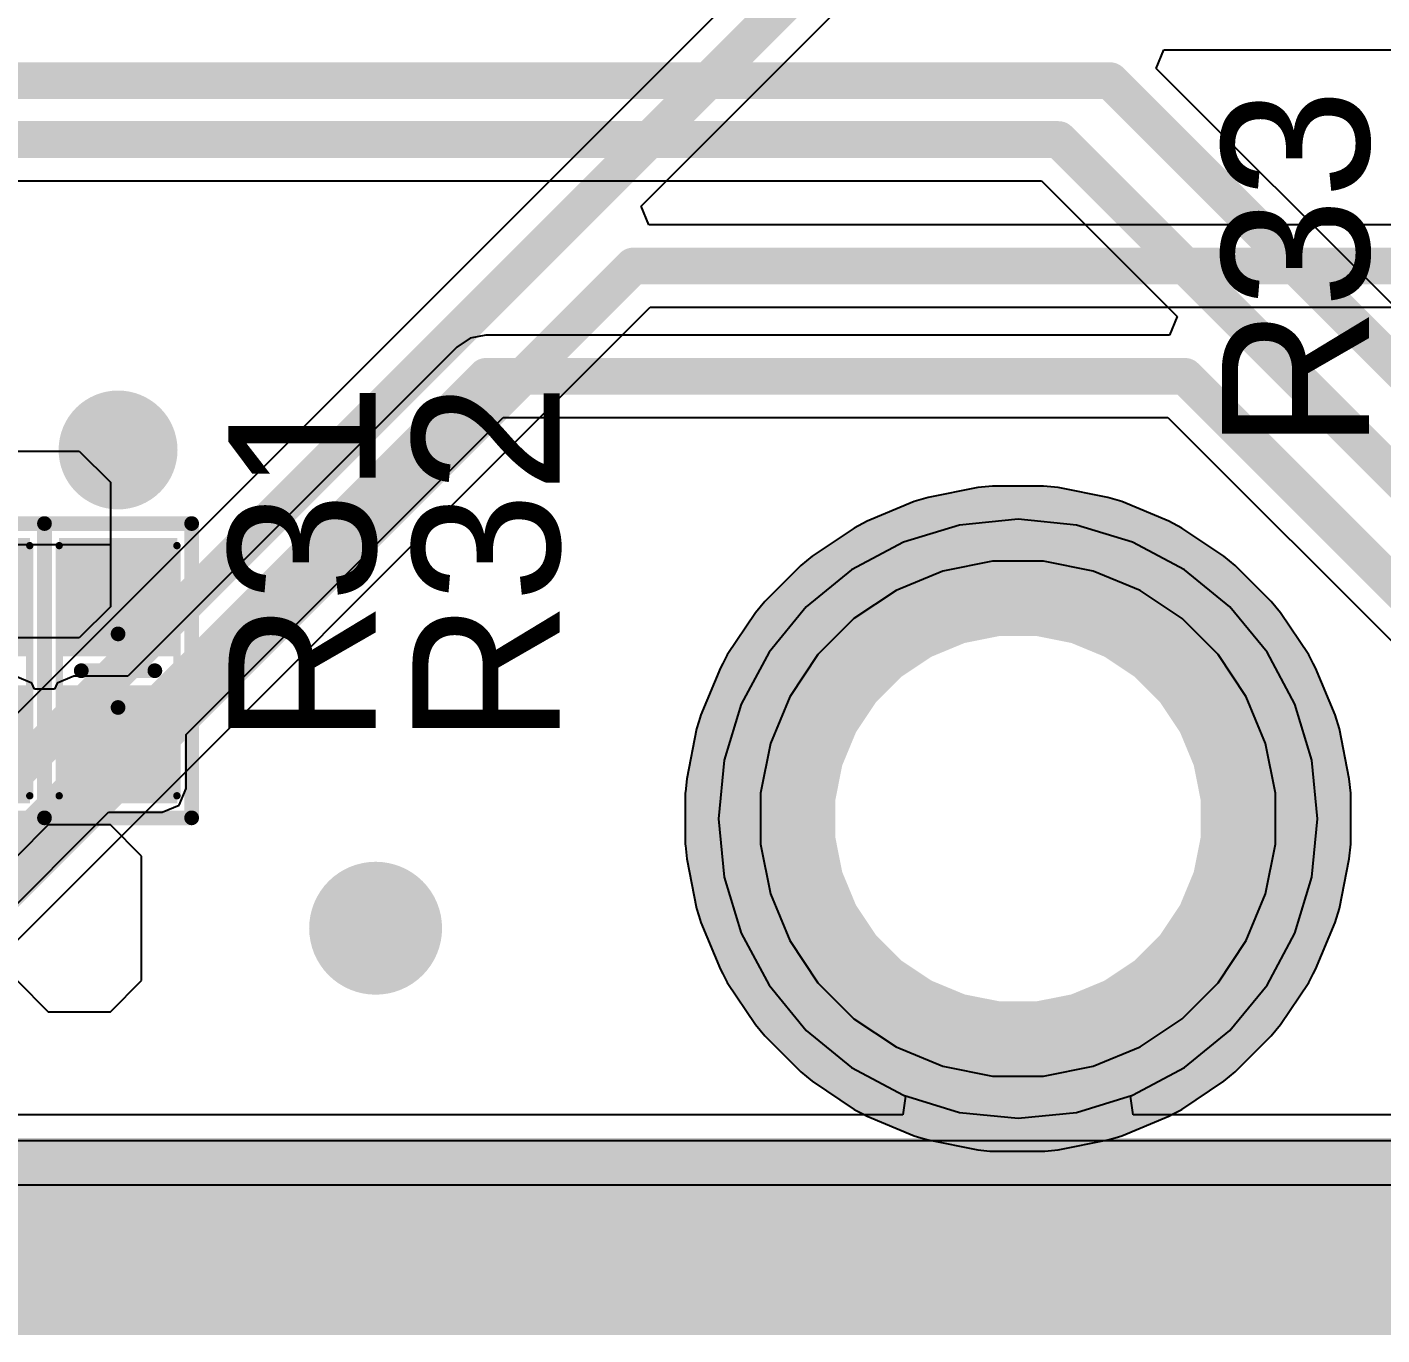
# Model space of a CAD drawing. Header units: millimetres. Extents: x 118 to 288, y 159 to 220.
# Drawn here: x 217.38 to 226.59, y 177.26 to 186.15 of the extents above; entities that cross this region are included whole.
import ezdxf

# ---------------------------------------------------------------- set-up
doc = ezdxf.new("R2010")
doc.units = ezdxf.units.MM
for name, color, linetype in [('BottomLayer', 5, 'Continuous'), ('BottomOverlay', 54, 'Continuous'), ('InternalPlane1', 76, 'Continuous'), ('InternalPlane2', 16, 'Continuous'), ('KeepOutLayer', 6, 'Continuous'), ('Mechanical1', 6, 'Continuous'), ('Mechanical13', 56, 'Continuous'), ('Mechanical15', 56, 'Continuous'), ('MultiLayer', 9, 'Continuous'), ('TopLayer', 1, 'Continuous'), ('TopOverlay', 2, 'Continuous'), ('TopPaste', 8, 'Continuous'), ('TopSolder', 216, 'Continuous'), ('ViaHoleLayer', 16, 'Continuous')]:
    doc.layers.add(name, color=color, linetype=linetype)

# ---------------------------------------------------------------- blocks, each defined once
blk = doc.blocks.new('______2_10_B_15')
at = {"layer": 'BottomOverlay'}
for p, q in [((14.1986, 1.778), (14.6218, 1.778)), ((14.6218, 1.778), (14.8334, 1.5664)), ((14.8334, 1.5664), (14.8334, 0.72)), ((14.1986, 1.1432), (14.8334, 1.1432)), ((14.8334, 0.72), (14.6218, 0.5084)), ((14.6218, 0.5084), (14.1986, 0.5084)), ((14.4102, -0.762), (14.1986, -0.9736)), ((14.8334, -0.762), (14.4102, -0.762)), ((15.045, -0.9736), (14.8334, -0.762)), ((15.045, -1.82), (15.045, -0.9736)), ((14.1986, -1.82), (14.4102, -2.0316)), ((14.8334, -2.0316), (15.045, -1.82)), ((14.4102, -2.0316), (14.8334, -2.0316))]:
    blk.add_line(p, q, dxfattribs=at)
blk = doc.blocks.new('0402__125')
at = {"layer": 'Mechanical15'}
for points, const_width in [([(0.4, 0.85), (-0.4, 0.85)], 0.05), ([(-0.4, 0.85), (-0.4, -0.85)], 0.05), ([(0.4, 0.85), (0.4, -0.85)], 0.05), ([(0, 0.25), (0, -0.25)], 0.1), ([(0.25, 0), (-0.25, 0)], 0.1), ([(0.4, -0.85), (-0.4, -0.85)], 0.05)]:
    blk.add_lwpolyline(points, dxfattribs=dict(at, const_width=const_width))
for points, const_width in [([(-0.4125, 0.85, 1), (-0.3875, 0.85, 1)], 0.025), ([(-0.4125, 0.85, 1), (-0.3875, 0.85, 1)], 0.025), ([(0.3875, 0.85, 1), (0.4125, 0.85, 1)], 0.025), ([(0.3875, 0.85, 1), (0.4125, 0.85, 1)], 0.025), ([(-0.025, 0.25, 1), (0.025, 0.25, 1)], 0.05), ([(-0.275, 0, 1), (-0.225, 0, 1)], 0.05), ([(0.225, 0, 1), (0.275, 0, 1)], 0.05), ([(-0.025, -0.25, 1), (0.025, -0.25, 1)], 0.05), ([(-0.4125, -0.85, 1), (-0.3875, -0.85, 1)], 0.025), ([(-0.4125, -0.85, 1), (-0.3875, -0.85, 1)], 0.025), ([(0.3875, -0.85, 1), (0.4125, -0.85, 1)], 0.025), ([(0.3875, -0.85, 1), (0.4125, -0.85, 1)], 0.025)]:
    blk.add_lwpolyline(points, format="xyb", close=True, dxfattribs=dict(at, const_width=const_width))
at = {"layer": 'TopLayer'}
for points in [[(0.3, 0.8), (-0.3, 0.8), (0.3, 0.2), (-0.3, 0.2)], [(0.3, -0.2), (-0.3, -0.2), (0.3, -0.8), (-0.3, -0.8)]]:
    blk.add_solid(points, dxfattribs=at)
at = {"layer": 'TopOverlay', "const_width": 0.1}
for points in [[(-0.5, 1), (-0.5, -1)], [(0.5, 1), (-0.5, 1)], [(0.5, 1), (0.5, -1)], [(0.5, -1), (-0.5, -1)]]:
    blk.add_lwpolyline(points, dxfattribs=at)
at = {"layer": 'TopOverlay', "const_width": 0.05}
for points in [[(-0.525, 1, 1), (-0.475, 1, 1)], [(-0.525, 1, 1), (-0.475, 1, 1)], [(0.475, 1, 1), (0.525, 1, 1)], [(0.475, 1, 1), (0.525, 1, 1)], [(-0.525, -1, 1), (-0.475, -1, 1)], [(-0.525, -1, 1), (-0.475, -1, 1)], [(0.475, -1, 1), (0.525, -1, 1)], [(0.475, -1, 1), (0.525, -1, 1)]]:
    blk.add_lwpolyline(points, format="xyb", close=True, dxfattribs=at)
at = {"layer": 'TopPaste'}
for points in [[(0.3, 0.8), (-0.3, 0.8), (0.3, 0.2), (-0.3, 0.2)], [(0.3, -0.2), (-0.3, -0.2), (0.3, -0.8), (-0.3, -0.8)]]:
    blk.add_solid(points, dxfattribs=at)
at = {"layer": 'TopSolder'}
for points in [[(0.4016, 0.9016), (-0.4016, 0.9016), (0.4016, 0.0984), (-0.4016, 0.0984)], [(0.4016, -0.0984), (-0.4016, -0.0984), (0.4016, -0.9016), (-0.4016, -0.9016)]]:
    blk.add_solid(points, dxfattribs=at)
blk = doc.blocks.new('0402__126')
at = {"layer": 'Mechanical15'}
for points, const_width in [([(0.4, 0.85), (-0.4, 0.85)], 0.05), ([(-0.4, 0.85), (-0.4, -0.85)], 0.05), ([(0.4, 0.85), (0.4, -0.85)], 0.05), ([(0, 0.25), (0, -0.25)], 0.1), ([(0.25, 0), (-0.25, 0)], 0.1), ([(0.4, -0.85), (-0.4, -0.85)], 0.05)]:
    blk.add_lwpolyline(points, dxfattribs=dict(at, const_width=const_width))
for points, const_width in [([(-0.4125, 0.85, 1), (-0.3875, 0.85, 1)], 0.025), ([(-0.4125, 0.85, 1), (-0.3875, 0.85, 1)], 0.025), ([(0.3875, 0.85, 1), (0.4125, 0.85, 1)], 0.025), ([(0.3875, 0.85, 1), (0.4125, 0.85, 1)], 0.025), ([(-0.025, 0.25, 1), (0.025, 0.25, 1)], 0.05), ([(-0.275, 0, 1), (-0.225, 0, 1)], 0.05), ([(0.225, 0, 1), (0.275, 0, 1)], 0.05), ([(-0.025, -0.25, 1), (0.025, -0.25, 1)], 0.05), ([(-0.4125, -0.85, 1), (-0.3875, -0.85, 1)], 0.025), ([(-0.4125, -0.85, 1), (-0.3875, -0.85, 1)], 0.025), ([(0.3875, -0.85, 1), (0.4125, -0.85, 1)], 0.025), ([(0.3875, -0.85, 1), (0.4125, -0.85, 1)], 0.025)]:
    blk.add_lwpolyline(points, format="xyb", close=True, dxfattribs=dict(at, const_width=const_width))
at = {"layer": 'TopLayer'}
for points in [[(0.3, 0.8), (-0.3, 0.8), (0.3, 0.2), (-0.3, 0.2)], [(0.3, -0.2), (-0.3, -0.2), (0.3, -0.8), (-0.3, -0.8)]]:
    blk.add_solid(points, dxfattribs=at)
at = {"layer": 'TopOverlay', "const_width": 0.1}
for points in [[(-0.5, 1), (-0.5, -1)], [(0.5, 1), (-0.5, 1)], [(0.5, 1), (0.5, -1)], [(0.5, -1), (-0.5, -1)]]:
    blk.add_lwpolyline(points, dxfattribs=at)
at = {"layer": 'TopOverlay', "const_width": 0.05}
for points in [[(-0.525, 1, 1), (-0.475, 1, 1)], [(-0.525, 1, 1), (-0.475, 1, 1)], [(0.475, 1, 1), (0.525, 1, 1)], [(0.475, 1, 1), (0.525, 1, 1)], [(-0.525, -1, 1), (-0.475, -1, 1)], [(-0.525, -1, 1), (-0.475, -1, 1)], [(0.475, -1, 1), (0.525, -1, 1)], [(0.475, -1, 1), (0.525, -1, 1)]]:
    blk.add_lwpolyline(points, format="xyb", close=True, dxfattribs=at)
at = {"layer": 'TopPaste'}
for points in [[(0.3, 0.8), (-0.3, 0.8), (0.3, 0.2), (-0.3, 0.2)], [(0.3, -0.2), (-0.3, -0.2), (0.3, -0.8), (-0.3, -0.8)]]:
    blk.add_solid(points, dxfattribs=at)
at = {"layer": 'TopSolder'}
for points in [[(0.4016, 0.9016), (-0.4016, 0.9016), (0.4016, 0.0984), (-0.4016, 0.0984)], [(0.4016, -0.0984), (-0.4016, -0.0984), (0.4016, -0.9016), (-0.4016, -0.9016)]]:
    blk.add_solid(points, dxfattribs=at)

msp = doc.modelspace()

# ---------------------------------------------------------------- linework, layer by layer
at = {"layer": 'BottomLayer'}
for p, q in [((223.0517, 187.2233), (215.3594, 179.5309)), ((221.5539, 184.9324), (223.3661, 186.7446)), ((221.6065, 184.8054), (221.5539, 184.9324)), ((228.1461, 184.8054), (221.6065, 184.8054)), ((216.0794, 178.7079), (221.6161, 184.2446)), ((221.6161, 184.2446), (228.1461, 184.2446)), ((223.7179, 182.7651), (223.3362, 182.6493)), ((224.1148, 182.8042), (223.7179, 182.7651)), ((224.5118, 182.7651), (224.1148, 182.8042)), ((224.8935, 182.6493), (224.5118, 182.7651)), ((223.3362, 182.6493), (222.9844, 182.4613)), ((225.2453, 182.4613), (224.8935, 182.6493)), ((222.9844, 182.4613), (222.676, 182.2082)), ((225.5537, 182.2082), (225.2453, 182.4613)), ((222.676, 182.2082), (222.423, 181.8999)), ((225.8067, 181.8999), (225.5537, 182.2082)), ((222.423, 181.8999), (222.2349, 181.5481)), ((225.9948, 181.5481), (225.8067, 181.8999)), ((222.2349, 181.5481), (222.1191, 181.1664)), ((226.1105, 181.1664), (225.9948, 181.5481)), ((222.1191, 181.1664), (222.0801, 180.7694)), ((226.1496, 180.7694), (226.1105, 181.1664)), ((222.0801, 180.7694), (222.1191, 180.3724)), ((226.1105, 180.3724), (226.1496, 180.7694)), ((222.1191, 180.3724), (222.2349, 179.9907)), ((225.9948, 179.9907), (226.1105, 180.3724)), ((222.2349, 179.9907), (222.423, 179.6389)), ((225.8067, 179.6389), (225.9948, 179.9907)), ((222.423, 179.6389), (222.676, 179.3306)), ((225.5537, 179.3306), (225.8067, 179.6389)), ((222.676, 179.3306), (222.9844, 179.0775)), ((225.2453, 179.0775), (225.5537, 179.3306)), ((222.9844, 179.0775), (223.3362, 178.8895)), ((224.8935, 178.8895), (225.2453, 179.0775)), ((223.3362, 178.8895), (223.7179, 178.7737)), ((224.5118, 178.7737), (224.8935, 178.8895)), ((223.7179, 178.7737), (224.1148, 178.7346)), ((224.1148, 178.7346), (224.5118, 178.7737)), ((252.9121, 178.5809), (216.132, 178.5809))]:
    msp.add_line(p, q, dxfattribs=at)
for points, const_width in [([(215.4194, 179.1944), (223.25, 187.025)], 0.25), ([(215.7694, 178.7944), (221.5, 184.525)], 0.25), ([(221.5, 184.525), (228.5, 184.525)], 0.25), ([(196.1694, 178.275), (253.0388, 178.275)], 0.3)]:
    msp.add_lwpolyline(points, dxfattribs=dict(at, const_width=const_width))
for points, const_width in [([(221.4375, 184.525, 1), (221.5625, 184.525, 1)], 0.125), ([(221.4375, 184.525, 1), (221.5625, 184.525, 1)], 0.125), ([(217.825, 183.275, 1), (218.175, 183.275, 1)], 0.35), ([(219.575, 180.025, 1), (219.925, 180.025, 1)], 0.35)]:
    msp.add_lwpolyline(points, format="xyb", close=True, dxfattribs=dict(at, const_width=const_width))
at = {"layer": 'InternalPlane1'}
for p, q in [((223.8429, 183.02), (223.5048, 182.9528)), ((223.9425, 183.0298), (223.8429, 183.02)), ((224.2872, 183.0298), (223.9425, 183.0298)), ((224.3868, 183.02), (224.2872, 183.0298)), ((224.7249, 182.9528), (224.3868, 183.02)), ((223.409, 182.9237), (223.0906, 182.7918)), ((223.5048, 182.9528), (223.409, 182.9237)), ((224.8206, 182.9237), (224.7249, 182.9528)), ((225.1391, 182.7918), (224.8206, 182.9237)), ((223.0023, 182.7447), (222.7157, 182.5531)), ((223.0598, 182.7754), (223.0023, 182.7447)), ((223.0906, 182.7918), (223.0598, 182.7754)), ((225.1699, 182.7754), (225.1391, 182.7918)), ((225.2274, 182.7447), (225.1699, 182.7754)), ((225.514, 182.5531), (225.2274, 182.7447)), ((222.7157, 182.5531), (222.677, 182.5214)), ((225.5527, 182.5214), (225.514, 182.5531)), ((222.6383, 182.4897), (222.3946, 182.2459)), ((222.677, 182.5214), (222.6383, 182.4897)), ((225.5914, 182.4897), (225.5527, 182.5214)), ((225.8351, 182.2459), (225.5914, 182.4897)), ((222.3628, 182.2072), (222.3311, 182.1685)), ((222.3946, 182.2459), (222.3628, 182.2072)), ((225.8668, 182.2072), (225.8351, 182.2459)), ((225.8986, 182.1685), (225.8668, 182.2072)), ((222.3311, 182.1685), (222.1396, 181.8819)), ((226.0901, 181.8819), (225.8986, 182.1685)), ((222.1088, 181.8244), (222.0924, 181.7937)), ((222.1396, 181.8819), (222.1088, 181.8244)), ((226.1208, 181.8244), (226.0901, 181.8819)), ((226.1373, 181.7937), (226.1208, 181.8244)), ((222.0924, 181.7937), (221.9605, 181.4752)), ((226.2692, 181.4752), (226.1373, 181.7937)), ((221.9605, 181.4752), (221.947, 181.4306)), ((226.2982, 181.3794), (226.2692, 181.4752)), ((221.9314, 181.3794), (221.8642, 181.0413)), ((221.947, 181.4306), (221.9314, 181.3794)), ((226.3655, 181.0413), (226.2982, 181.3794)), ((221.8642, 181.0413), (221.8554, 180.9516)), ((226.3753, 180.9418), (226.3655, 181.0413)), ((221.8554, 180.9516), (221.8544, 180.9418)), ((221.8544, 180.9418), (221.8544, 180.7694)), ((226.3753, 180.7694), (226.3753, 180.9418)), ((221.8544, 180.7694), (221.8544, 180.597)), ((226.3753, 180.597), (226.3753, 180.7694)), ((221.8544, 180.597), (221.8554, 180.5872)), ((221.8554, 180.5872), (221.8642, 180.4974)), ((226.3655, 180.4974), (226.3753, 180.597)), ((221.8642, 180.4974), (221.9314, 180.1594)), ((226.2982, 180.1594), (226.3655, 180.4974)), ((221.9314, 180.1594), (221.947, 180.1082)), ((226.2692, 180.0636), (226.2982, 180.1594)), ((221.947, 180.1082), (221.9605, 180.0636)), ((221.9605, 180.0636), (222.0924, 179.7451)), ((226.1373, 179.7451), (226.2692, 180.0636)), ((222.0924, 179.7451), (222.1088, 179.7144)), ((222.1088, 179.7144), (222.1396, 179.6569)), ((226.0901, 179.6569), (226.1208, 179.7144)), ((226.1208, 179.7144), (226.1373, 179.7451)), ((222.1396, 179.6569), (222.3311, 179.3702)), ((225.8986, 179.3702), (226.0901, 179.6569)), ((222.3311, 179.3702), (222.3628, 179.3316)), ((222.3628, 179.3316), (222.3946, 179.2929)), ((225.8351, 179.2929), (225.8668, 179.3316)), ((225.8668, 179.3316), (225.8986, 179.3702)), ((222.3946, 179.2929), (222.6383, 179.0491)), ((225.5914, 179.0491), (225.8351, 179.2929)), ((222.6383, 179.0491), (222.677, 179.0174)), ((225.5527, 179.0174), (225.5914, 179.0491)), ((222.677, 179.0174), (222.7157, 178.9856)), ((222.7157, 178.9856), (223.0023, 178.7941)), ((225.2274, 178.7941), (225.514, 178.9856)), ((225.514, 178.9856), (225.5527, 179.0174)), ((223.0023, 178.7941), (223.0598, 178.7634)), ((225.1699, 178.7634), (225.2274, 178.7941)), ((223.0598, 178.7634), (223.0906, 178.747)), ((223.0906, 178.747), (223.409, 178.615)), ((224.8206, 178.615), (225.1391, 178.747)), ((225.1391, 178.747), (225.1699, 178.7634)), ((223.409, 178.615), (223.4536, 178.6015)), ((223.4536, 178.6015), (223.5048, 178.586)), ((224.7249, 178.586), (224.7761, 178.6015)), ((224.7761, 178.6015), (224.8206, 178.615)), ((223.5048, 178.586), (223.8429, 178.5187)), ((223.8429, 178.5187), (223.9229, 178.5109)), ((223.9229, 178.5109), (223.9425, 178.5089)), ((223.9425, 178.5089), (224.2872, 178.5089)), ((224.2872, 178.5089), (224.297, 178.5099)), ((224.297, 178.5099), (224.3868, 178.5187)), ((224.3868, 178.5187), (224.7249, 178.586)), ((237.9394, 178.2798), (168.2903, 178.2798))]:
    msp.add_line(p, q, dxfattribs=at)
at = {"layer": 'InternalPlane1', "const_width": 1.016}
for points in [[(223.6044, 182.4521), (223.9425, 182.5194)], [(223.9425, 182.5194), (224.2872, 182.5194)], [(224.2872, 182.5194), (224.6253, 182.4521)], [(223.2859, 182.3202), (223.6044, 182.4521)], [(224.6253, 182.4521), (224.9438, 182.3202)], [(222.9993, 182.1287), (223.2859, 182.3202)], [(224.9438, 182.3202), (225.2304, 182.1287)], [(222.7555, 181.8849), (222.9993, 182.1287)], [(225.2304, 182.1287), (225.4742, 181.8849)], [(222.564, 181.5983), (222.7555, 181.8849)], [(225.4742, 181.8849), (225.6657, 181.5983)], [(222.4321, 181.2798), (222.564, 181.5983)], [(225.6657, 181.5983), (225.7976, 181.2798)], [(222.3648, 180.9418), (222.4321, 181.2798)], [(225.7976, 181.2798), (225.8648, 180.9418)], [(222.3648, 180.7694), (222.3648, 180.9418)], [(225.8648, 180.7694), (225.8648, 180.9418)], [(222.3648, 180.597), (222.3648, 180.7694)], [(225.8648, 180.597), (225.8648, 180.7694)], [(222.3648, 180.597), (222.4321, 180.2589)], [(225.7976, 180.2589), (225.8648, 180.597)], [(222.4321, 180.2589), (222.564, 179.9405)], [(225.6657, 179.9405), (225.7976, 180.2589)], [(222.564, 179.9405), (222.7555, 179.6538)], [(225.4742, 179.6538), (225.6657, 179.9405)], [(222.7555, 179.6538), (222.9993, 179.4101)], [(225.2304, 179.4101), (225.4742, 179.6538)], [(222.9993, 179.4101), (223.2859, 179.2186)], [(224.9438, 179.2186), (225.2304, 179.4101)], [(223.2859, 179.2186), (223.6044, 179.0866)], [(224.6253, 179.0866), (224.9438, 179.2186)], [(223.6044, 179.0866), (223.9425, 179.0194)], [(223.9425, 179.0194), (224.2872, 179.0194)], [(224.2872, 179.0194), (224.6253, 179.0866)], [(168.2903, 177.7694), (237.9394, 177.7694)]]:
    msp.add_lwpolyline(points, dxfattribs=at)
at = {"layer": 'InternalPlane1', "const_width": 0.508}
for points in [[(223.6885, 182.5194, 1), (224.1965, 182.5194, 1)], [(223.6885, 182.5194, 1), (224.1965, 182.5194, 1)], [(224.0332, 182.5194, 1), (224.5412, 182.5194, 1)], [(224.0332, 182.5194, 1), (224.5412, 182.5194, 1)], [(223.3504, 182.4521, 1), (223.8584, 182.4521, 1)], [(223.3504, 182.4521, 1), (223.8584, 182.4521, 1)], [(224.3713, 182.4521, 1), (224.8793, 182.4521, 1)], [(224.3713, 182.4521, 1), (224.8793, 182.4521, 1)], [(223.0319, 182.3202, 1), (223.5399, 182.3202, 1)], [(223.0319, 182.3202, 1), (223.5399, 182.3202, 1)], [(224.6898, 182.3202, 1), (225.1978, 182.3202, 1)], [(224.6898, 182.3202, 1), (225.1978, 182.3202, 1)], [(222.7453, 182.1287, 1), (223.2533, 182.1287, 1)], [(222.7453, 182.1287, 1), (223.2533, 182.1287, 1)], [(224.9764, 182.1287, 1), (225.4844, 182.1287, 1)], [(224.9764, 182.1287, 1), (225.4844, 182.1287, 1)], [(222.5015, 181.8849, 1), (223.0095, 181.8849, 1)], [(222.5015, 181.8849, 1), (223.0095, 181.8849, 1)], [(225.2202, 181.8849, 1), (225.7282, 181.8849, 1)], [(225.2202, 181.8849, 1), (225.7282, 181.8849, 1)], [(222.31, 181.5983, 1), (222.818, 181.5983, 1)], [(222.31, 181.5983, 1), (222.818, 181.5983, 1)], [(225.4117, 181.5983, 1), (225.9197, 181.5983, 1)], [(225.4117, 181.5983, 1), (225.9197, 181.5983, 1)], [(222.1781, 181.2798, 1), (222.6861, 181.2798, 1)], [(222.1781, 181.2798, 1), (222.6861, 181.2798, 1)], [(225.5436, 181.2798, 1), (226.0516, 181.2798, 1)], [(225.5436, 181.2798, 1), (226.0516, 181.2798, 1)], [(222.1108, 180.9418, 1), (222.6188, 180.9418, 1)], [(222.1108, 180.9418, 1), (222.6188, 180.9418, 1)], [(225.6108, 180.9418, 1), (226.1188, 180.9418, 1)], [(225.6108, 180.9418, 1), (226.1188, 180.9418, 1)], [(222.1108, 180.7694, 1), (222.6188, 180.7694, 1)], [(222.1108, 180.7694, 1), (222.6188, 180.7694, 1)], [(225.6108, 180.7694, 1), (226.1188, 180.7694, 1)], [(225.6108, 180.7694, 1), (226.1188, 180.7694, 1)], [(222.1108, 180.597, 1), (222.6188, 180.597, 1)], [(222.1108, 180.597, 1), (222.6188, 180.597, 1)], [(225.6108, 180.597, 1), (226.1188, 180.597, 1)], [(225.6108, 180.597, 1), (226.1188, 180.597, 1)], [(222.1781, 180.2589, 1), (222.6861, 180.2589, 1)], [(222.1781, 180.2589, 1), (222.6861, 180.2589, 1)], [(225.5436, 180.2589, 1), (226.0516, 180.2589, 1)], [(225.5436, 180.2589, 1), (226.0516, 180.2589, 1)], [(222.31, 179.9405, 1), (222.818, 179.9405, 1)], [(222.31, 179.9405, 1), (222.818, 179.9405, 1)], [(225.4117, 179.9405, 1), (225.9197, 179.9405, 1)], [(225.4117, 179.9405, 1), (225.9197, 179.9405, 1)], [(222.5015, 179.6538, 1), (223.0095, 179.6538, 1)], [(222.5015, 179.6538, 1), (223.0095, 179.6538, 1)], [(225.2202, 179.6538, 1), (225.7282, 179.6538, 1)], [(225.2202, 179.6538, 1), (225.7282, 179.6538, 1)], [(222.7453, 179.4101, 1), (223.2533, 179.4101, 1)], [(222.7453, 179.4101, 1), (223.2533, 179.4101, 1)], [(224.9764, 179.4101, 1), (225.4844, 179.4101, 1)], [(224.9764, 179.4101, 1), (225.4844, 179.4101, 1)], [(223.0319, 179.2186, 1), (223.5399, 179.2186, 1)], [(223.0319, 179.2186, 1), (223.5399, 179.2186, 1)], [(224.6898, 179.2186, 1), (225.1978, 179.2186, 1)], [(224.6898, 179.2186, 1), (225.1978, 179.2186, 1)], [(223.3504, 179.0866, 1), (223.8584, 179.0866, 1)], [(223.3504, 179.0866, 1), (223.8584, 179.0866, 1)], [(223.6885, 179.0194, 1), (224.1965, 179.0194, 1)], [(223.6885, 179.0194, 1), (224.1965, 179.0194, 1)], [(224.0332, 179.0194, 1), (224.5412, 179.0194, 1)], [(224.0332, 179.0194, 1), (224.5412, 179.0194, 1)], [(224.3713, 179.0866, 1), (224.8793, 179.0866, 1)], [(224.3713, 179.0866, 1), (224.8793, 179.0866, 1)]]:
    msp.add_lwpolyline(points, format="xyb", close=True, dxfattribs=at)
at = {"layer": 'InternalPlane2'}
for p, q in [((223.8429, 183.02), (223.5048, 182.9528)), ((223.9425, 183.0298), (223.8429, 183.02)), ((224.2872, 183.0298), (223.9425, 183.0298)), ((224.3868, 183.02), (224.2872, 183.0298)), ((224.7249, 182.9528), (224.3868, 183.02)), ((223.409, 182.9237), (223.0906, 182.7918)), ((223.5048, 182.9528), (223.409, 182.9237)), ((224.8206, 182.9237), (224.7249, 182.9528)), ((225.1391, 182.7918), (224.8206, 182.9237)), ((223.0023, 182.7447), (222.7157, 182.5531)), ((223.0598, 182.7754), (223.0023, 182.7447)), ((223.0906, 182.7918), (223.0598, 182.7754)), ((225.1699, 182.7754), (225.1391, 182.7918)), ((225.2274, 182.7447), (225.1699, 182.7754)), ((225.514, 182.5531), (225.2274, 182.7447)), ((222.7157, 182.5531), (222.677, 182.5214)), ((225.5527, 182.5214), (225.514, 182.5531)), ((222.6383, 182.4897), (222.3946, 182.2459)), ((222.677, 182.5214), (222.6383, 182.4897)), ((225.5914, 182.4897), (225.5527, 182.5214)), ((225.8351, 182.2459), (225.5914, 182.4897)), ((222.3628, 182.2072), (222.3311, 182.1685)), ((222.3946, 182.2459), (222.3628, 182.2072)), ((225.8668, 182.2072), (225.8351, 182.2459)), ((225.8986, 182.1685), (225.8668, 182.2072)), ((222.3311, 182.1685), (222.1396, 181.8819)), ((226.0901, 181.8819), (225.8986, 182.1685)), ((222.1088, 181.8244), (222.0924, 181.7937)), ((222.1396, 181.8819), (222.1088, 181.8244)), ((226.1208, 181.8244), (226.0901, 181.8819)), ((226.1373, 181.7937), (226.1208, 181.8244)), ((222.0924, 181.7937), (221.9605, 181.4752)), ((226.2692, 181.4752), (226.1373, 181.7937)), ((221.9605, 181.4752), (221.947, 181.4306)), ((226.2982, 181.3794), (226.2692, 181.4752)), ((221.9314, 181.3794), (221.8642, 181.0413)), ((221.947, 181.4306), (221.9314, 181.3794)), ((226.3655, 181.0413), (226.2982, 181.3794)), ((221.8642, 181.0413), (221.8554, 180.9516)), ((226.3753, 180.9418), (226.3655, 181.0413)), ((221.8554, 180.9516), (221.8544, 180.9418)), ((221.8544, 180.9418), (221.8544, 180.7694)), ((226.3753, 180.7694), (226.3753, 180.9418)), ((221.8544, 180.7694), (221.8544, 180.597)), ((226.3753, 180.597), (226.3753, 180.7694)), ((221.8544, 180.597), (221.8554, 180.5872)), ((221.8554, 180.5872), (221.8642, 180.4974)), ((226.3655, 180.4974), (226.3753, 180.597)), ((221.8642, 180.4974), (221.9314, 180.1594)), ((226.2982, 180.1594), (226.3655, 180.4974)), ((221.9314, 180.1594), (221.947, 180.1082)), ((226.2692, 180.0636), (226.2982, 180.1594)), ((221.947, 180.1082), (221.9605, 180.0636)), ((221.9605, 180.0636), (222.0924, 179.7451)), ((226.1373, 179.7451), (226.2692, 180.0636)), ((222.0924, 179.7451), (222.1088, 179.7144)), ((222.1088, 179.7144), (222.1396, 179.6569)), ((226.0901, 179.6569), (226.1208, 179.7144)), ((226.1208, 179.7144), (226.1373, 179.7451)), ((222.1396, 179.6569), (222.3311, 179.3702)), ((225.8986, 179.3702), (226.0901, 179.6569)), ((222.3311, 179.3702), (222.3628, 179.3316)), ((222.3628, 179.3316), (222.3946, 179.2929)), ((225.8351, 179.2929), (225.8668, 179.3316)), ((225.8668, 179.3316), (225.8986, 179.3702)), ((222.3946, 179.2929), (222.6383, 179.0491)), ((225.5914, 179.0491), (225.8351, 179.2929)), ((222.6383, 179.0491), (222.677, 179.0174)), ((225.5527, 179.0174), (225.5914, 179.0491)), ((222.677, 179.0174), (222.7157, 178.9856)), ((222.7157, 178.9856), (223.0023, 178.7941)), ((225.2274, 178.7941), (225.514, 178.9856)), ((225.514, 178.9856), (225.5527, 179.0174)), ((223.0023, 178.7941), (223.0598, 178.7634)), ((225.1699, 178.7634), (225.2274, 178.7941)), ((223.0598, 178.7634), (223.0906, 178.747)), ((223.0906, 178.747), (223.409, 178.615)), ((224.8206, 178.615), (225.1391, 178.747)), ((225.1391, 178.747), (225.1699, 178.7634)), ((223.409, 178.615), (223.4536, 178.6015)), ((223.4536, 178.6015), (223.5048, 178.586)), ((224.7249, 178.586), (224.7761, 178.6015)), ((224.7761, 178.6015), (224.8206, 178.615)), ((223.5048, 178.586), (223.8429, 178.5187)), ((223.8429, 178.5187), (223.9229, 178.5109)), ((223.9229, 178.5109), (223.9425, 178.5089)), ((223.9425, 178.5089), (224.2872, 178.5089)), ((224.2872, 178.5089), (224.297, 178.5099)), ((224.297, 178.5099), (224.3868, 178.5187)), ((224.3868, 178.5187), (224.7249, 178.586)), ((237.9394, 178.2798), (182.3305, 178.2798))]:
    msp.add_line(p, q, dxfattribs=at)
for points, const_width in [([(217.798, 183.275, 1), (218.202, 183.275, 1)], 0.404), ([(223.6885, 182.5194, 1), (224.1965, 182.5194, 1)], 0.508), ([(223.6885, 182.5194, 1), (224.1965, 182.5194, 1)], 0.508), ([(224.0332, 182.5194, 1), (224.5412, 182.5194, 1)], 0.508), ([(224.0332, 182.5194, 1), (224.5412, 182.5194, 1)], 0.508), ([(223.3504, 182.4521, 1), (223.8584, 182.4521, 1)], 0.508), ([(223.3504, 182.4521, 1), (223.8584, 182.4521, 1)], 0.508), ([(224.3713, 182.4521, 1), (224.8793, 182.4521, 1)], 0.508), ([(224.3713, 182.4521, 1), (224.8793, 182.4521, 1)], 0.508), ([(223.0319, 182.3202, 1), (223.5399, 182.3202, 1)], 0.508), ([(223.0319, 182.3202, 1), (223.5399, 182.3202, 1)], 0.508), ([(224.6898, 182.3202, 1), (225.1978, 182.3202, 1)], 0.508), ([(224.6898, 182.3202, 1), (225.1978, 182.3202, 1)], 0.508), ([(222.7453, 182.1287, 1), (223.2533, 182.1287, 1)], 0.508), ([(222.7453, 182.1287, 1), (223.2533, 182.1287, 1)], 0.508), ([(224.9764, 182.1287, 1), (225.4844, 182.1287, 1)], 0.508), ([(224.9764, 182.1287, 1), (225.4844, 182.1287, 1)], 0.508), ([(222.5015, 181.8849, 1), (223.0095, 181.8849, 1)], 0.508), ([(222.5015, 181.8849, 1), (223.0095, 181.8849, 1)], 0.508), ([(225.2202, 181.8849, 1), (225.7282, 181.8849, 1)], 0.508), ([(225.2202, 181.8849, 1), (225.7282, 181.8849, 1)], 0.508), ([(222.31, 181.5983, 1), (222.818, 181.5983, 1)], 0.508), ([(222.31, 181.5983, 1), (222.818, 181.5983, 1)], 0.508), ([(225.4117, 181.5983, 1), (225.9197, 181.5983, 1)], 0.508), ([(225.4117, 181.5983, 1), (225.9197, 181.5983, 1)], 0.508), ([(222.1781, 181.2798, 1), (222.6861, 181.2798, 1)], 0.508), ([(222.1781, 181.2798, 1), (222.6861, 181.2798, 1)], 0.508), ([(225.5436, 181.2798, 1), (226.0516, 181.2798, 1)], 0.508), ([(225.5436, 181.2798, 1), (226.0516, 181.2798, 1)], 0.508), ([(222.1108, 180.9418, 1), (222.6188, 180.9418, 1)], 0.508), ([(222.1108, 180.9418, 1), (222.6188, 180.9418, 1)], 0.508), ([(225.6108, 180.9418, 1), (226.1188, 180.9418, 1)], 0.508), ([(225.6108, 180.9418, 1), (226.1188, 180.9418, 1)], 0.508), ([(222.1108, 180.7694, 1), (222.6188, 180.7694, 1)], 0.508), ([(222.1108, 180.7694, 1), (222.6188, 180.7694, 1)], 0.508), ([(225.6108, 180.7694, 1), (226.1188, 180.7694, 1)], 0.508), ([(225.6108, 180.7694, 1), (226.1188, 180.7694, 1)], 0.508), ([(222.1108, 180.597, 1), (222.6188, 180.597, 1)], 0.508), ([(222.1108, 180.597, 1), (222.6188, 180.597, 1)], 0.508), ([(225.6108, 180.597, 1), (226.1188, 180.597, 1)], 0.508), ([(225.6108, 180.597, 1), (226.1188, 180.597, 1)], 0.508), ([(222.1781, 180.2589, 1), (222.6861, 180.2589, 1)], 0.508), ([(222.1781, 180.2589, 1), (222.6861, 180.2589, 1)], 0.508), ([(225.5436, 180.2589, 1), (226.0516, 180.2589, 1)], 0.508), ([(225.5436, 180.2589, 1), (226.0516, 180.2589, 1)], 0.508), ([(219.548, 180.025, 1), (219.952, 180.025, 1)], 0.404), ([(222.31, 179.9405, 1), (222.818, 179.9405, 1)], 0.508), ([(222.31, 179.9405, 1), (222.818, 179.9405, 1)], 0.508), ([(225.4117, 179.9405, 1), (225.9197, 179.9405, 1)], 0.508), ([(225.4117, 179.9405, 1), (225.9197, 179.9405, 1)], 0.508), ([(222.5015, 179.6538, 1), (223.0095, 179.6538, 1)], 0.508), ([(222.5015, 179.6538, 1), (223.0095, 179.6538, 1)], 0.508), ([(225.2202, 179.6538, 1), (225.7282, 179.6538, 1)], 0.508), ([(225.2202, 179.6538, 1), (225.7282, 179.6538, 1)], 0.508), ([(222.7453, 179.4101, 1), (223.2533, 179.4101, 1)], 0.508), ([(222.7453, 179.4101, 1), (223.2533, 179.4101, 1)], 0.508), ([(224.9764, 179.4101, 1), (225.4844, 179.4101, 1)], 0.508), ([(224.9764, 179.4101, 1), (225.4844, 179.4101, 1)], 0.508), ([(223.0319, 179.2186, 1), (223.5399, 179.2186, 1)], 0.508), ([(223.0319, 179.2186, 1), (223.5399, 179.2186, 1)], 0.508), ([(224.6898, 179.2186, 1), (225.1978, 179.2186, 1)], 0.508), ([(224.6898, 179.2186, 1), (225.1978, 179.2186, 1)], 0.508), ([(223.3504, 179.0866, 1), (223.8584, 179.0866, 1)], 0.508), ([(223.3504, 179.0866, 1), (223.8584, 179.0866, 1)], 0.508), ([(223.6885, 179.0194, 1), (224.1965, 179.0194, 1)], 0.508), ([(223.6885, 179.0194, 1), (224.1965, 179.0194, 1)], 0.508), ([(224.0332, 179.0194, 1), (224.5412, 179.0194, 1)], 0.508), ([(224.0332, 179.0194, 1), (224.5412, 179.0194, 1)], 0.508), ([(224.3713, 179.0866, 1), (224.8793, 179.0866, 1)], 0.508), ([(224.3713, 179.0866, 1), (224.8793, 179.0866, 1)], 0.508)]:
    msp.add_lwpolyline(points, format="xyb", close=True, dxfattribs=dict(at, const_width=const_width))
at = {"layer": 'InternalPlane2', "const_width": 1.016}
for points in [[(223.6044, 182.4521), (223.9425, 182.5194)], [(223.9425, 182.5194), (224.2872, 182.5194)], [(224.2872, 182.5194), (224.6253, 182.4521)], [(223.2859, 182.3202), (223.6044, 182.4521)], [(224.6253, 182.4521), (224.9438, 182.3202)], [(222.9993, 182.1287), (223.2859, 182.3202)], [(224.9438, 182.3202), (225.2304, 182.1287)], [(222.7555, 181.8849), (222.9993, 182.1287)], [(225.2304, 182.1287), (225.4742, 181.8849)], [(222.564, 181.5983), (222.7555, 181.8849)], [(225.4742, 181.8849), (225.6657, 181.5983)], [(222.4321, 181.2798), (222.564, 181.5983)], [(225.6657, 181.5983), (225.7976, 181.2798)], [(222.3648, 180.9418), (222.4321, 181.2798)], [(225.7976, 181.2798), (225.8648, 180.9418)], [(222.3648, 180.7694), (222.3648, 180.9418)], [(225.8648, 180.7694), (225.8648, 180.9418)], [(222.3648, 180.597), (222.3648, 180.7694)], [(225.8648, 180.597), (225.8648, 180.7694)], [(222.3648, 180.597), (222.4321, 180.2589)], [(225.7976, 180.2589), (225.8648, 180.597)], [(222.4321, 180.2589), (222.564, 179.9405)], [(225.6657, 179.9405), (225.7976, 180.2589)], [(222.564, 179.9405), (222.7555, 179.6538)], [(225.4742, 179.6538), (225.6657, 179.9405)], [(222.7555, 179.6538), (222.9993, 179.4101)], [(225.2304, 179.4101), (225.4742, 179.6538)], [(222.9993, 179.4101), (223.2859, 179.2186)], [(224.9438, 179.2186), (225.2304, 179.4101)], [(223.2859, 179.2186), (223.6044, 179.0866)], [(224.6253, 179.0866), (224.9438, 179.2186)], [(223.6044, 179.0866), (223.9425, 179.0194)], [(223.9425, 179.0194), (224.2872, 179.0194)], [(224.2872, 179.0194), (224.6253, 179.0866)], [(168.2903, 177.7694), (237.9394, 177.7694)]]:
    msp.add_lwpolyline(points, dxfattribs=at)
at = {"layer": 'KeepOutLayer'}
for points, const_width in [([(225.8648, 180.7694, 1), (222.3648, 180.7694, 1)], 0.25), ([(222.3023, 180.7694, 1), (222.4273, 180.7694, 1)], 0.125), ([(225.8023, 180.7694, 1), (225.9273, 180.7694, 1)], 0.125)]:
    msp.add_lwpolyline(points, format="xyb", close=True, dxfattribs=dict(at, const_width=const_width))
at = {"layer": 'KeepOutLayer', "const_width": 0.25}
msp.add_lwpolyline([(168.2903, 177.7694), (237.9394, 177.7694)], dxfattribs=at)
at = {"layer": 'Mechanical1'}
for points, const_width in [([(225.8648, 180.7694, 1), (222.3648, 180.7694, 1)], 0.25), ([(222.3023, 180.7694, 1), (222.4273, 180.7694, 1)], 0.125), ([(225.8023, 180.7694, 1), (225.9273, 180.7694, 1)], 0.125)]:
    msp.add_lwpolyline(points, format="xyb", close=True, dxfattribs=dict(at, const_width=const_width))
at = {"layer": 'Mechanical13', "const_width": 0.25}
msp.add_lwpolyline([(168.2903, 177.7694), (237.9394, 177.7694)], dxfattribs=at)
at = {"layer": 'MultiLayer'}
for p, q in [((223.9425, 182.5194), (223.6044, 182.4521)), ((224.1148, 182.5194), (223.9425, 182.5194)), ((224.2872, 182.5194), (224.1148, 182.5194)), ((224.6253, 182.4521), (224.2872, 182.5194)), ((223.6044, 182.4521), (223.2859, 182.3202)), ((224.9438, 182.3202), (224.6253, 182.4521)), ((223.2859, 182.3202), (222.9993, 182.1287)), ((225.2304, 182.1287), (224.9438, 182.3202)), ((222.9993, 182.1287), (222.7555, 181.8849)), ((225.4742, 181.8849), (225.2304, 182.1287)), ((222.7555, 181.8849), (222.564, 181.5983)), ((225.6657, 181.5983), (225.4742, 181.8849)), ((222.564, 181.5983), (222.4321, 181.2798)), ((225.7976, 181.2798), (225.6657, 181.5983)), ((222.4321, 181.2798), (222.3648, 180.9418)), ((225.8648, 180.9418), (225.7976, 181.2798)), ((222.3648, 180.9418), (222.3648, 180.7694)), ((225.8648, 180.7694), (225.8648, 180.9418)), ((222.3648, 180.7694), (222.3648, 180.7694)), ((222.3648, 180.7694), (222.3648, 180.597)), ((225.8648, 180.597), (225.8648, 180.7694)), ((222.3648, 180.597), (222.4321, 180.2589)), ((225.7976, 180.2589), (225.8648, 180.597)), ((222.4321, 180.2589), (222.564, 179.9405)), ((225.6657, 179.9405), (225.7976, 180.2589)), ((222.564, 179.9405), (222.7555, 179.6538)), ((225.4742, 179.6538), (225.6657, 179.9405)), ((222.7555, 179.6538), (222.9993, 179.4101)), ((225.2304, 179.4101), (225.4742, 179.6538)), ((222.9993, 179.4101), (223.2859, 179.2186)), ((224.9438, 179.2186), (225.2304, 179.4101)), ((223.2859, 179.2186), (223.6044, 179.0866)), ((224.6253, 179.0866), (224.9438, 179.2186)), ((223.6044, 179.0866), (223.9425, 179.0194)), ((224.2872, 179.0194), (224.6253, 179.0866)), ((223.9425, 179.0194), (224.1148, 179.0194)), ((224.1148, 179.0194), (224.2872, 179.0194))]:
    msp.add_line(p, q, dxfattribs=at)
at = {"layer": 'MultiLayer', "const_width": 0.35}
for points in [[(217.825, 183.275, 1), (218.175, 183.275, 1)], [(219.575, 180.025, 1), (219.925, 180.025, 1)]]:
    msp.add_lwpolyline(points, format="xyb", close=True, dxfattribs=at)
at = {"layer": 'TopLayer'}
for p, q in [((225.0539, 185.8676), (225.1065, 185.9946)), ((225.1065, 185.9946), (228.3839, 185.9946)), ((226.6606, 184.2609), (225.0539, 185.8676)), ((213.9817, 185.104), (224.2745, 185.104)), ((224.2745, 185.104), (225.1961, 184.1824)), ((225.1961, 184.1824), (225.1435, 184.0554)), ((220.3927, 184.034), (220.3017, 183.9733)), ((220.5, 184.0554), (220.3927, 184.034)), ((225.1435, 184.0554), (220.5, 184.0554)), ((220.3017, 183.9733), (218.0658, 181.7374)), ((218.4624, 181.3408), (220.6161, 183.4946)), ((220.6161, 183.4946), (225.1339, 183.4946)), ((225.1339, 183.4946), (228.4252, 180.2033)), ((223.7179, 182.7651), (223.3362, 182.6493)), ((224.1148, 182.8042), (223.7179, 182.7651)), ((224.5118, 182.7651), (224.1148, 182.8042)), ((224.8935, 182.6493), (224.5118, 182.7651)), ((223.3362, 182.6493), (222.9844, 182.4613)), ((225.2453, 182.4613), (224.8935, 182.6493)), ((222.9844, 182.4613), (222.676, 182.2082)), ((225.5537, 182.2082), (225.2453, 182.4613)), ((222.676, 182.2082), (222.423, 181.8999)), ((225.8067, 181.8999), (225.5537, 182.2082)), ((222.423, 181.8999), (222.2349, 181.5481)), ((225.9948, 181.5481), (225.8067, 181.8999)), ((217.4148, 181.6898), (217.3, 181.7374)), ((217.7, 181.7374), (217.5852, 181.6898)), ((218.0658, 181.7374), (217.7, 181.7374)), ((217.4313, 181.6501), (217.4148, 181.6898)), ((217.5687, 181.6501), (217.4313, 181.6501)), ((217.5852, 181.6898), (217.5687, 181.6501)), ((222.2349, 181.5481), (222.1191, 181.1664)), ((226.1105, 181.1664), (225.9948, 181.5481)), ((218.4624, 180.975), (218.4624, 181.3408)), ((222.1191, 181.1664), (222.0801, 180.7694)), ((226.1496, 180.7694), (226.1105, 181.1664)), ((218.4148, 180.8602), (218.4624, 180.975)), ((216.1177, 178.9961), (217.9342, 180.8126)), ((217.9342, 180.8126), (218.3, 180.8126)), ((218.3, 180.8126), (218.4148, 180.8602)), ((222.0801, 180.7694), (222.1191, 180.3724)), ((226.1105, 180.3724), (226.1496, 180.7694)), ((222.1191, 180.3724), (222.2349, 179.9907)), ((225.9948, 179.9907), (226.1105, 180.3724)), ((222.2349, 179.9907), (222.423, 179.6389)), ((225.8067, 179.6389), (225.9948, 179.9907)), ((222.423, 179.6389), (222.676, 179.3306)), ((225.5537, 179.3306), (225.8067, 179.6389)), ((222.676, 179.3306), (222.9844, 179.0775)), ((225.2453, 179.0775), (225.5537, 179.3306)), ((222.9844, 179.0775), (223.3362, 178.8895)), ((224.8935, 178.8895), (225.2453, 179.0775)), ((223.3515, 178.8848), (223.3327, 178.7578)), ((223.3362, 178.8895), (223.3515, 178.8848)), ((224.8782, 178.8848), (224.8935, 178.8895)), ((224.897, 178.7578), (224.8782, 178.8848)), ((223.3327, 178.7578), (195.809, 178.7578)), ((232.8422, 178.7578), (224.897, 178.7578))]:
    msp.add_line(p, q, dxfattribs=at)
for points, const_width in [([(187.8871, 185.7844), (224.7406, 185.7844)], 0.25), ([(224.7406, 185.7844), (227.385, 183.14)], 0.25), ([(187.1406, 185.3844), (224.3906, 185.3844)], 0.25), ([(224.3906, 185.3844), (229.175, 180.6)], 0.25), ([(218, 181.275), (220.5, 183.775)], 0.25), ([(220.5, 183.775), (225.25, 183.775)], 0.25), ([(225.25, 183.775), (228.65, 180.375)], 0.25), ([(215.9194, 179.1944), (218, 181.275)], 0.25), ([(170.9, 178.35), (233.25, 178.35)], 0.5)]:
    msp.add_lwpolyline(points, dxfattribs=dict(at, const_width=const_width))
for points, const_width in [([(224.6781, 185.7844, 1), (224.8031, 185.7844, 1)], 0.125), ([(224.6781, 185.7844, 1), (224.8031, 185.7844, 1)], 0.125), ([(224.3281, 185.3844, 1), (224.4531, 185.3844, 1)], 0.125), ([(224.3281, 185.3844, 1), (224.4531, 185.3844, 1)], 0.125), ([(220.4375, 183.775, 1), (220.5625, 183.775, 1)], 0.125), ([(220.4375, 183.775, 1), (220.5625, 183.775, 1)], 0.125), ([(225.1875, 183.775, 1), (225.3125, 183.775, 1)], 0.125), ([(225.1875, 183.775, 1), (225.3125, 183.775, 1)], 0.125), ([(217.825, 183.275, 1), (218.175, 183.275, 1)], 0.35), ([(217.9375, 181.275, 1), (218.0625, 181.275, 1)], 0.125), ([(217.9375, 181.275, 1), (218.0625, 181.275, 1)], 0.125), ([(219.575, 180.025, 1), (219.925, 180.025, 1)], 0.35)]:
    msp.add_lwpolyline(points, format="xyb", close=True, dxfattribs=dict(at, const_width=const_width))
at = {"layer": 'TopSolder', "const_width": 0.4516}
msp.add_lwpolyline([(219.5242, 180.025, 1), (219.9758, 180.025, 1)], format="xyb", close=True, dxfattribs=at)
at = {"layer": 'ViaHoleLayer', "const_width": 0.15}
for points in [[(217.925, 183.275, 1), (218.075, 183.275, 1)], [(219.675, 180.025, 1), (219.825, 180.025, 1)]]:
    msp.add_lwpolyline(points, format="xyb", close=True, dxfattribs=at)

# ---------------------------------------------------------------- block references
for name, p, rotation in [('______2_10_B_15', (203.115, 181.4894), 360), ('0402__125', (217, 181.775), 180), ('0402__126', (218, 181.775), 180)]:
    msp.add_blockref(name, p, dxfattribs=dict(rotation=rotation))

# ---------------------------------------------------------------- texts
at = {"layer": 'TopOverlay'}
for s, p in [('R33', (226.5, 183.275)), ('R31', (219.75, 181.275)), ('R32', (221, 181.275))]:
    msp.add_text(s, height=1, rotation=90, dxfattribs=at).set_placement(p)

doc.saveas('drawing.dxf')
